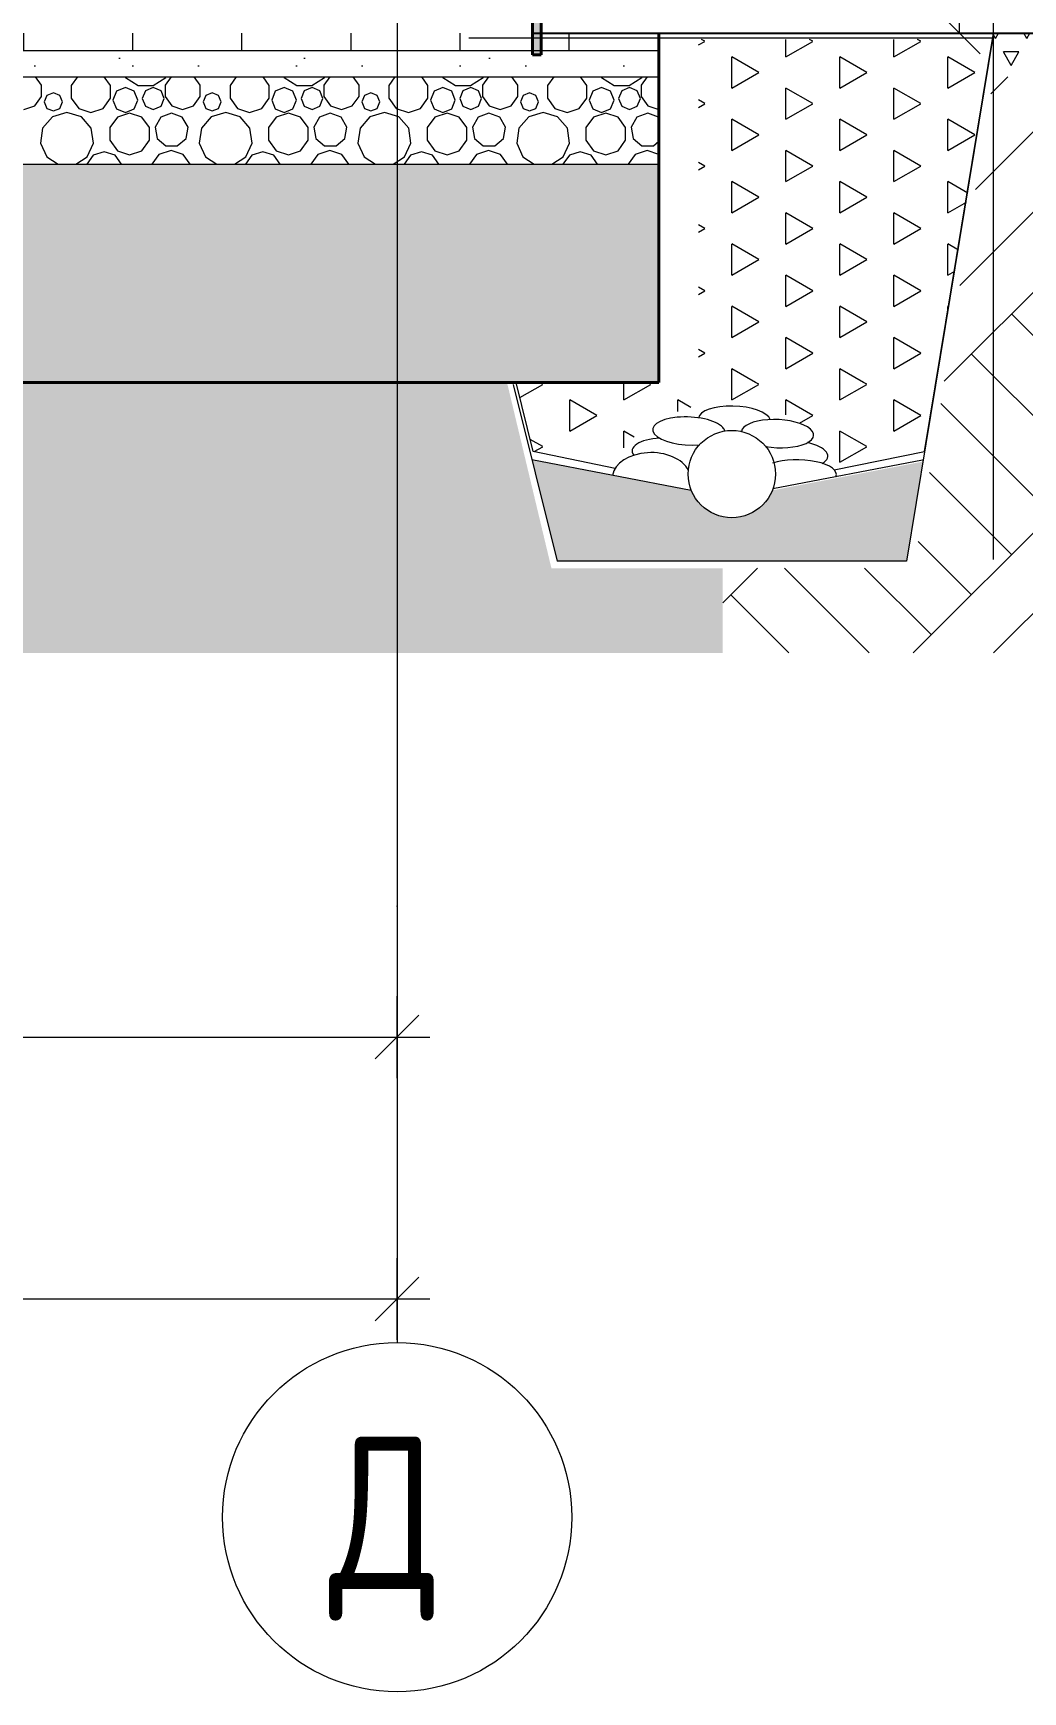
# Model space of a CAD drawing. Header units: millimetres. Extents: x 38742 to 132043, y -3942 to 12834.
# Drawn here: x 71022 to 73289, y -3800 to 0 of the extents above; entities that cross this region are included whole.
import ezdxf
from ezdxf.enums import TextEntityAlignment as Align

# ---------------------------------------------------------------- set-up
doc = ezdxf.new("R2010")
doc.units = ezdxf.units.MM
doc.header["$MEASUREMENT"] = 0
doc.linetypes.add('Double Dashed copy', pattern=[3020, 2500, -200, 120, -200])
doc.linetypes.add('Штрихштриховая', pattern=[10936.110735, 5291.666508, -2116.666555, 1411.111116, -2116.666555])
for name, color, linetype in [('оси', 7, 'Continuous'), ('перекрытие', 7, 'Continuous'), ('размеры внутр', 7, 'Continuous'), ('стены02', 7, 'Continuous')]:
    doc.layers.add(name, color=color, linetype=linetype)
for name, color, linetype, lineweight in [('оси_Ном._пера__96', 7, 'Continuous', 13), ('оси_Ном._пера__97', 7, 'Continuous', 20), ('перекрытие_Ном._пера__94', 252, 'Continuous', 13), ('перекрытие_Ном._пера__97', 7, 'Continuous', 20), ('перекрытие_Ном._пера__99', 7, 'Continuous', 40), ('подп стены Инжзащита_Ном._пера__96', 7, 'Continuous', 13), ('подп стены Инжзащита_Ном._пера__97', 7, 'Continuous', 20), ('размеры внутр_Ном._пера__51', 98, 'Continuous', 50), ('размеры внутр_Ном._пера__96', 7, 'Continuous', 13), ('стены02_Ном._пера__91', 255, 'Continuous', 13), ('стены02_Ном._пера__99', 7, 'Continuous', 40)]:
    doc.layers.add(name, color=color, linetype=linetype, lineweight=lineweight)
doc.styles.add('СГЕНЕРИР_СТИЛЬ_1', font='gost_2_304-81_type.ttf')
doc.dimstyles.new('СГЕНЕРИР_СТИЛЬ__1', dxfattribs={"dimtxt": 270.000005, "dimasz": 95, "dimexe": 0.18, "dimexo": 0, "dimgap": 0.09, "dimtad": 1, "dimtih": 1, "dimtoh": 1, "dimdec": 0, "dimzin": 0, "dimdsep": 46, "dimtxsty": 'СГЕНЕРИР_СТИЛЬ_1', "dimblk": 'ARROWHEAD_6', "dimblk1": 'ARROWHEAD_6', "dimblk2": 'ARROWHEAD_6', "dimcen": 0.09, "dimclrd": 7, "dimclre": 7, "dimclrt": 98, "dimadec": 0, "dimazin": 0, "dimtfac": 1, "dimtdec": 4, "dimtmove": 0, "dimatfit": 3, "dimfxl": 1, "dimtolj": 1, "dimtzin": 0, "dimarcsym": 0})
pattern_1 = [(90, (815641.12, 218544.26), (123.73335, 71.4375), [71.4375, -71.4375]), (30, (815641.12, 218544.26), (-123.733365, 71.437474), [71.4375, -71.4375]), (150, (815702.98, 218579.98), (-1.5e-05, 142.874974), [71.4375, -71.4375])]
pattern_2 = [(45, (0, 0), (-275.7716, 275.7716), []), (45, (-91.9, 91.9), (-551.543, 551.543), []), (45, (-183.85, 183.85), (-551.543, 551.543), []), (135, (-275.77, 275.77), (91.92388, 91.92388), [390, -390])]

# ---------------------------------------------------------------- blocks, each defined once
blk = doc.blocks.new('*X17')
at = {"layer": 'перекрытие_Ном._пера__94', "linetype": 'Continuous'}
for p, q in [((71041, -119), (71027.2, -100)), ((71123.3, -100), (71109, -119.7)), ((71199, -119.7), (71184.7, -100)), ((71232.3, -100), (71232.9, -101.3)), ((71232.9, -101.3), (71261.9, -119.9)), ((71296.4, -119.9), (71325.4, -101.3)), ((71337.6, -100), (71323.8, -119)), ((71325.4, -101.3), (71326, -100)), ((71404.7, -119), (71390.9, -100)), ((71487, -100), (71472.7, -119.7)), ((71562.7, -119.7), (71548.4, -100)), ((71596, -100), (71596.6, -101.3)), ((71596.6, -101.3), (71625.6, -119.9)), ((71660.1, -119.9), (71689.1, -101.3)), ((71701.3, -100), (71687.5, -119)), ((71689.1, -101.3), (71689.7, -100)), ((71768.4, -119), (71754.6, -100)), ((71850.7, -100), (71836.4, -119.7)), ((71926.4, -119.7), (71912.1, -100)), ((71959.7, -100), (71960.3, -101.3)), ((71960.3, -101.3), (71989.3, -119.9)), ((72023.8, -119.9), (72052.8, -101.3)), ((72065, -100), (72051.2, -119)), ((72052.8, -101.3), (72053.4, -100)), ((72132.1, -119), (72118.3, -100)), ((72214.4, -100), (72200.1, -119.7)), ((72290.1, -119.7), (72275.8, -100)), ((72323.4, -100), (72324, -101.3)), ((72324, -101.3), (72353, -119.9)), ((72387.5, -119.9), (72416.5, -101.3)), ((72428.7, -100), (72414.9, -119)), ((72416.5, -101.3), (72417.1, -100)), ((71025.5, -166.6), (71041, -145.3)), ((71041, -145.3), (71041, -119)), ((71053.3, -142.9), (71047.2, -157.6)), ((71067.9, -136.9), (71053.3, -142.9)), ((71082.5, -142.9), (71067.9, -136.9)), ((71088.6, -157.6), (71082.5, -142.9)), ((71109, -119.7), (71109, -148.9)), ((71109, -148.9), (71126.2, -172.6)), ((71181.8, -172.6), (71199, -148.9)), ((71199, -148.9), (71199, -119.7)), ((71212.8, -133.2), (71204.4, -153.4)), ((71233, -124.8), (71212.8, -133.2)), ((71253.2, -133.2), (71233, -124.8)), ((71261.6, -153.4), (71253.2, -133.2)), ((71261.9, -119.9), (71296.4, -119.9)), ((71279.1, -132.1), (71271.8, -149.9)), ((71271.8, -149.9), (71279.1, -167.6)), ((71296.9, -124.8), (71279.1, -132.1)), ((71314.6, -132.1), (71296.9, -124.8)), ((71321.9, -149.9), (71314.6, -132.1)), ((71314.6, -167.6), (71321.9, -149.9)), ((71323.8, -119), (71323.8, -145.3)), ((71323.8, -145.3), (71339.2, -166.6)), ((71389.2, -166.6), (71404.7, -145.3)), ((71404.7, -145.3), (71404.7, -119)), ((71417, -142.9), (71410.9, -157.6)), ((71431.6, -136.9), (71417, -142.9)), ((71446.2, -142.9), (71431.6, -136.9)), ((71452.3, -157.6), (71446.2, -142.9)), ((71472.7, -119.7), (71472.7, -148.9)), ((71472.7, -148.9), (71489.9, -172.6)), ((71545.5, -172.6), (71562.7, -148.9)), ((71562.7, -148.9), (71562.7, -119.7)), ((71576.5, -133.2), (71568.2, -153.4)), ((71596.7, -124.8), (71576.5, -133.2)), ((71617, -133.2), (71596.7, -124.8)), ((71625.3, -153.4), (71617, -133.2)), ((71625.6, -119.9), (71660.1, -119.9)), ((71642.8, -132.1), (71635.5, -149.9)), ((71635.5, -149.9), (71642.8, -167.6)), ((71660.6, -124.8), (71642.8, -132.1)), ((71678.3, -132.1), (71660.6, -124.8)), ((71685.6, -149.9), (71678.3, -132.1)), ((71678.3, -167.6), (71685.6, -149.9)), ((71687.5, -119), (71687.5, -145.3)), ((71687.5, -145.3), (71702.9, -166.6)), ((71753, -166.6), (71768.4, -145.3)), ((71768.4, -145.3), (71768.4, -119)), ((71780.7, -142.9), (71774.6, -157.6)), ((71795.3, -136.9), (71780.7, -142.9)), ((71809.9, -142.9), (71795.3, -136.9)), ((71816, -157.6), (71809.9, -142.9)), ((71836.4, -119.7), (71836.4, -148.9)), ((71836.4, -148.9), (71853.6, -172.6)), ((71909.2, -172.6), (71926.4, -148.9)), ((71926.4, -148.9), (71926.4, -119.7)), ((71940.2, -133.2), (71931.9, -153.4)), ((71960.4, -124.8), (71940.2, -133.2)), ((71980.7, -133.2), (71960.4, -124.8)), ((71989, -153.4), (71980.7, -133.2)), ((71989.3, -119.9), (72023.8, -119.9)), ((72006.5, -132.1), (71999.2, -149.9)), ((71999.2, -149.9), (72006.5, -167.6)), ((72024.3, -124.8), (72006.5, -132.1)), ((72042, -132.1), (72024.3, -124.8)), ((72049.3, -149.9), (72042, -132.1)), ((72042, -167.6), (72049.3, -149.9)), ((72051.2, -119), (72051.2, -145.3)), ((72051.2, -145.3), (72066.6, -166.6)), ((72116.7, -166.6), (72132.1, -145.3)), ((72132.1, -145.3), (72132.1, -119)), ((72144.4, -142.9), (72138.3, -157.6)), ((72159, -136.9), (72144.4, -142.9)), ((72173.6, -142.9), (72159, -136.9)), ((72179.7, -157.6), (72173.6, -142.9)), ((72200.1, -119.7), (72200.1, -148.9)), ((72200.1, -148.9), (72217.3, -172.6)), ((72272.9, -172.6), (72290.1, -148.9)), ((72290.1, -148.9), (72290.1, -119.7)), ((72303.9, -133.2), (72295.6, -153.4)), ((72324.2, -124.8), (72303.9, -133.2)), ((72344.4, -133.2), (72324.2, -124.8)), ((72352.7, -153.4), (72344.4, -133.2)), ((72353, -119.9), (72387.5, -119.9)), ((72370.3, -132.1), (72362.9, -149.9)), ((72362.9, -149.9), (72370.3, -167.6)), ((72388, -124.8), (72370.3, -132.1)), ((72405.7, -132.1), (72388, -124.8)), ((72413.1, -149.9), (72405.7, -132.1)), ((72405.7, -167.6), (72413.1, -149.9)), ((72414.9, -119), (72414.9, -145.3)), ((72414.9, -145.3), (72430.3, -166.6)), ((71000.5, -174.7), (71025.5, -166.6)), ((71047.2, -157.6), (71053.3, -172.2)), ((71053.3, -172.2), (71067.9, -178.2)), ((71099.1, -182), (71066, -191.7)), ((71067.9, -178.2), (71082.5, -172.2)), ((71082.5, -172.2), (71088.6, -157.6)), ((71132.2, -191.7), (71099.1, -182)), ((71126.2, -172.6), (71154, -181.6)), ((71154, -181.6), (71181.8, -172.6)), ((71204.4, -153.4), (71212.8, -173.6)), ((71212.8, -173.6), (71233, -182)), ((71242.7, -183), (71214.7, -192.2)), ((71233, -182), (71253.2, -173.6)), ((71270.7, -192.2), (71242.7, -183)), ((71253.2, -173.6), (71261.6, -153.4)), ((71279.1, -167.6), (71296.9, -174.9)), ((71296.9, -174.9), (71314.6, -167.6)), ((71338.7, -183.6), (71314.1, -192.6)), ((71363.4, -192.6), (71338.7, -183.6)), ((71339.2, -166.6), (71364.2, -174.7)), ((71364.2, -174.7), (71389.2, -166.6)), ((71410.9, -157.6), (71417, -172.2)), ((71417, -172.2), (71431.6, -178.2)), ((71462.8, -182), (71429.7, -191.7)), ((71431.6, -178.2), (71446.2, -172.2)), ((71446.2, -172.2), (71452.3, -157.6)), ((71495.9, -191.7), (71462.8, -182)), ((71489.9, -172.6), (71517.7, -181.6)), ((71517.7, -181.6), (71545.5, -172.6)), ((71568.2, -153.4), (71576.5, -173.6)), ((71576.5, -173.6), (71596.7, -182)), ((71606.4, -183), (71578.4, -192.2)), ((71596.7, -182), (71617, -173.6)), ((71634.4, -192.2), (71606.4, -183)), ((71617, -173.6), (71625.3, -153.4)), ((71642.8, -167.6), (71660.6, -174.9)), ((71660.6, -174.9), (71678.3, -167.6)), ((71702.4, -183.6), (71677.8, -192.6)), ((71727.1, -192.6), (71702.4, -183.6)), ((71702.9, -166.6), (71727.9, -174.7)), ((71727.9, -174.7), (71753, -166.6)), ((71774.6, -157.6), (71780.7, -172.2)), ((71780.7, -172.2), (71795.3, -178.2)), ((71826.5, -182), (71793.5, -191.7)), ((71795.3, -178.2), (71809.9, -172.2)), ((71809.9, -172.2), (71816, -157.6)), ((71859.6, -191.7), (71826.5, -182)), ((71853.6, -172.6), (71881.4, -181.6)), ((71881.4, -181.6), (71909.2, -172.6)), ((71931.9, -153.4), (71940.2, -173.6)), ((71940.2, -173.6), (71960.4, -182)), ((71970.1, -183), (71942.1, -192.2)), ((71960.4, -182), (71980.7, -173.6)), ((71998.2, -192.2), (71970.1, -183)), ((71980.7, -173.6), (71989, -153.4)), ((72006.5, -167.6), (72024.3, -174.9)), ((72024.3, -174.9), (72042, -167.6)), ((72066.1, -183.6), (72041.5, -192.6)), ((72090.8, -192.6), (72066.1, -183.6)), ((72066.6, -166.6), (72091.6, -174.7)), ((72091.6, -174.7), (72116.7, -166.6)), ((72138.3, -157.6), (72144.4, -172.2)), ((72144.4, -172.2), (72159, -178.2)), ((72190.3, -182), (72157.2, -191.7)), ((72159, -178.2), (72173.6, -172.2)), ((72173.6, -172.2), (72179.7, -157.6)), ((72223.3, -191.7), (72190.3, -182)), ((72217.3, -172.6), (72245.1, -181.6)), ((72245.1, -181.6), (72272.9, -172.6)), ((72295.6, -153.4), (72303.9, -173.6)), ((72303.9, -173.6), (72324.2, -182)), ((72333.8, -183), (72305.8, -192.2)), ((72324.2, -182), (72344.4, -173.6)), ((72361.9, -192.2), (72333.8, -183)), ((72344.4, -173.6), (72352.7, -153.4)), ((72370.3, -167.6), (72388, -174.9)), ((72388, -174.9), (72405.7, -167.6)), ((72429.9, -183.6), (72405.2, -192.6)), ((72454.5, -192.6), (72429.9, -183.6)), ((72430.3, -166.6), (72455.4, -174.7)), ((72455.4, -174.7), (72455.7, -174.6)), ((71043.4, -217.8), (71038.5, -251.9)), ((71066, -191.7), (71043.4, -217.8)), ((71154.8, -217.8), (71132.2, -191.7)), ((71159.7, -251.9), (71154.8, -217.8)), ((71214.7, -192.2), (71197.3, -216)), ((71197.3, -216), (71197.3, -245.5)), ((71288.1, -216), (71270.7, -192.2)), ((71288.1, -245.5), (71288.1, -216)), ((71314.1, -192.6), (71301, -215.3)), ((71301, -215.3), (71305.5, -241.1)), ((71376.5, -215.3), (71363.4, -192.6)), ((71371.9, -241.1), (71376.5, -215.3)), ((71407.2, -217.8), (71402.2, -251.9)), ((71429.7, -191.7), (71407.2, -217.8)), ((71518.5, -217.8), (71495.9, -191.7)), ((71523.4, -251.9), (71518.5, -217.8)), ((71578.4, -192.2), (71561, -216)), ((71561, -216), (71561, -245.5)), ((71651.8, -216), (71634.4, -192.2)), ((71651.8, -245.5), (71651.8, -216)), ((71677.8, -192.6), (71664.7, -215.3)), ((71664.7, -215.3), (71669.2, -241.1)), ((71740.2, -215.3), (71727.1, -192.6)), ((71735.7, -241.1), (71740.2, -215.3)), ((71770.9, -217.8), (71766, -251.9)), ((71793.5, -191.7), (71770.9, -217.8)), ((71882.2, -217.8), (71859.6, -191.7)), ((71887.1, -251.9), (71882.2, -217.8)), ((71942.1, -192.2), (71924.7, -216)), ((71924.7, -216), (71924.7, -245.5)), ((72015.5, -216), (71998.2, -192.2)), ((72015.5, -245.5), (72015.5, -216)), ((72041.5, -192.6), (72028.4, -215.3)), ((72028.4, -215.3), (72032.9, -241.1)), ((72103.9, -215.3), (72090.8, -192.6)), ((72099.4, -241.1), (72103.9, -215.3)), ((72134.6, -217.8), (72129.7, -251.9)), ((72157.2, -191.7), (72134.6, -217.8)), ((72245.9, -217.8), (72223.3, -191.7)), ((72250.8, -251.9), (72245.9, -217.8)), ((72305.8, -192.2), (72288.4, -216)), ((72288.4, -216), (72288.4, -245.5)), ((72379.2, -216), (72361.9, -192.2)), ((72379.2, -245.5), (72379.2, -216)), ((72405.2, -192.6), (72392.1, -215.3)), ((72392.1, -215.3), (72396.6, -241.1)), ((72455.7, -194.5), (72454.5, -192.6)), ((71038.5, -251.9), (71052.9, -283.3)), ((71145.4, -283.3), (71159.7, -251.9)), ((71197.3, -245.5), (71214.7, -269.3)), ((71270.7, -269.3), (71288.1, -245.5)), ((71305.5, -241.1), (71325.6, -258)), ((71325.6, -258), (71351.8, -258)), ((71351.8, -258), (71371.9, -241.1)), ((71402.2, -251.9), (71416.6, -283.3)), ((71509.1, -283.3), (71523.4, -251.9)), ((71561, -245.5), (71578.4, -269.3)), ((71634.4, -269.3), (71651.8, -245.5)), ((71669.2, -241.1), (71689.3, -258)), ((71689.3, -258), (71715.6, -258)), ((71715.6, -258), (71735.7, -241.1)), ((71766, -251.9), (71780.3, -283.3)), ((71872.8, -283.3), (71887.1, -251.9)), ((71924.7, -245.5), (71942.1, -269.3)), ((71998.2, -269.3), (72015.5, -245.5)), ((72032.9, -241.1), (72053, -258)), ((72053, -258), (72079.3, -258)), ((72079.3, -258), (72099.4, -241.1)), ((72129.7, -251.9), (72144, -283.3)), ((72236.5, -283.3), (72250.8, -251.9)), ((72288.4, -245.5), (72305.8, -269.3)), ((72361.9, -269.3), (72379.2, -245.5)), ((72396.6, -241.1), (72416.7, -258)), ((72416.7, -258), (72443, -258)), ((72443, -258), (72455.7, -247.3)), ((71052.9, -283.3), (71078.9, -300)), ((71119.4, -300), (71145.4, -283.3)), ((71159.2, -279.7), (71144.5, -300)), ((71184.2, -271.6), (71159.2, -279.7)), ((71209.2, -279.7), (71184.2, -271.6)), ((71224, -300), (71209.2, -279.7)), ((71214.7, -269.3), (71242.7, -278.5)), ((71242.7, -278.5), (71270.7, -269.3)), ((71309.9, -278), (71293.9, -300)), ((71337.7, -269), (71309.9, -278)), ((71365.5, -278), (71337.7, -269)), ((71381.5, -300), (71365.5, -278)), ((71416.6, -283.3), (71442.6, -300)), ((71483.1, -300), (71509.1, -283.3)), ((71522.9, -279.7), (71508.2, -300)), ((71547.9, -271.6), (71522.9, -279.7)), ((71573, -279.7), (71547.9, -271.6)), ((71587.7, -300), (71573, -279.7)), ((71578.4, -269.3), (71606.4, -278.5)), ((71606.4, -278.5), (71634.4, -269.3)), ((71673.6, -278), (71657.6, -300)), ((71701.4, -269), (71673.6, -278)), ((71729.2, -278), (71701.4, -269)), ((71745.2, -300), (71729.2, -278)), ((71780.3, -283.3), (71806.3, -300)), ((71846.8, -300), (71872.8, -283.3)), ((71886.6, -279.7), (71871.9, -300)), ((71911.6, -271.6), (71886.6, -279.7)), ((71936.7, -279.7), (71911.6, -271.6)), ((71951.4, -300), (71936.7, -279.7)), ((71942.1, -269.3), (71970.1, -278.5)), ((71970.1, -278.5), (71998.2, -269.3)), ((72037.3, -278), (72021.4, -300)), ((72065.1, -269), (72037.3, -278)), ((72092.9, -278), (72065.1, -269)), ((72108.9, -300), (72092.9, -278)), ((72144, -283.3), (72170, -300)), ((72210.5, -300), (72236.5, -283.3)), ((72250.3, -279.7), (72235.6, -300)), ((72275.4, -271.6), (72250.3, -279.7)), ((72300.4, -279.7), (72275.4, -271.6)), ((72315.1, -300), (72300.4, -279.7)), ((72305.8, -269.3), (72333.8, -278.5)), ((72333.8, -278.5), (72361.9, -269.3)), ((72401, -278), (72385.1, -300)), ((72428.8, -269), (72401, -278)), ((72455.7, -277.7), (72428.8, -269))]:
    blk.add_line(p, q, dxfattribs=at)
blk = doc.blocks.new('Элемент разреза_17_1')
at = {"layer": 'перекрытие_Ном._пера__94', "linetype": 'Continuous'}
h = blk.add_hatch(dxfattribs=at)
h.set_pattern_fill('СЕТКА_25X25_0001', color=256, style=0, pattern_type=2)
h.set_pattern_definition([(0, (0, 0), (0, 250), []), (90, (0, 0), (-250, 0), [])])
h.paths.add_polyline_path([(72455.7, -40), (72455.7, 0), (62855.7, 0), (62855.7, -40)])
h = blk.add_hatch(dxfattribs=at)
h.set_pattern_fill('БЕТОН_ЛЕГКИЙ_0001', color=256, style=0, pattern_type=2)
h.set_pattern_definition([(0, (0, 0), (0, 779.423), [48.75, -401.25]), (0, (225, 389.7), (0, 779.423), [48.75, -401.25]), (60, (0, 0), (-675, 389.7114), [48.75, -401.25]), (60, (450, 0), (-675, 389.7114), [48.75, -401.25]), (120, (48.75, 0), (675, 389.7114), [48.75, -401.25]), (120, (498.75, 0), (675, 389.7114), [48.75, -401.25]), (0, (0, 75), (0, 150), [0, -150, 0, -225]), (45, (75, 75), (-106.06602, 106.06602), [0, -112.5, 0, -187.5])])
h.paths.add_polyline_path([(72455.7, -100), (72455.7, -40), (62855.7, -40), (62855.7, -100)])
blk.add_hatch(color=256, dxfattribs=at).paths.add_polyline_path([(62855.7, -800), (72455.7, -800), (72455.7, -300), (62855.7, -300)])
at = {"layer": 'перекрытие_Ном._пера__97', "linetype": 'Continuous'}
for p, q in [((62855.7, -40), (72455.7, -40)), ((62855.7, -40), (72455.7, -40)), ((62855.7, -100), (72455.7, -100)), ((62855.7, -100), (72455.7, -100)), ((62855.7, -300), (72455.7, -300)), ((62855.7, -300), (72455.7, -300))]:
    blk.add_line(p, q, dxfattribs=at)
at = {"layer": 'перекрытие_Ном._пера__99', "linetype": 'Continuous'}
for p, q in [((72455.7, -40), (72455.7, 0)), ((72455.7, -100), (72455.7, -40)), ((72455.7, -300), (72455.7, -100)), ((72455.7, -800), (72455.7, -300)), ((62855.7, -800), (72455.7, -800))]:
    blk.add_line(p, q, dxfattribs=at)
at = {"layer": 'перекрытие'}
blk.add_blockref('*X17', (0, 0), dxfattribs=at)
blk = doc.blocks.new('Элемент разреза_28_1')
at = {"layer": 'стены02_Ном._пера__91', "linetype": 'Continuous'}
blk.add_hatch(color=256, dxfattribs=at).paths.add_polyline_path([(72165.7, 550), (72165.7, -50), (72185.7, -50), (72185.7, 550)])
at = {"layer": 'стены02_Ном._пера__99', "linetype": 'Continuous'}
for p, q in [((72165.7, -50), (72165.7, 550)), ((72165.7, 550), (72185.7, 550)), ((72185.7, -50), (72185.7, 550)), ((72165.7, -50), (72185.7, -50))]:
    blk.add_line(p, q, dxfattribs=at)
blk = doc.blocks.new('Стандартный маркер сетки[3]_1', base_point=(71855.7, 1314.5))
at = {"layer": 'оси_Ном._пера__96', "linetype": 'Штрихштриховая'}
for p, q in [((71855.7, 314.5), (71855.7, -2000)), ((71855.7, -2000), (71855.7, -3000))]:
    blk.add_line(p, q, dxfattribs=at)
blk.add_point((71855.7, -2000), dxfattribs=at)
blk.add_point((71855.7, -2000), dxfattribs=at)
at = {"layer": 'оси_Ном._пера__97', "linetype": 'Continuous'}
blk.add_circle((71855.7, -3400), 400, dxfattribs=at)
at = {"layer": 'оси_Ном._пера__96', "style": 'СГЕНЕРИР_СТИЛЬ_1'}
blk.add_attdef('AC_MarkerText_1', text='', height=350, rotation=360, dxfattribs=at).set_placement((71699.5, -3669.7), align=Align.BOTTOM_LEFT)
blk = doc.blocks.new('*D78')
at = {"layer": 'размеры внутр_Ном._пера__96', "linetype": 'Continuous', "transparency": 16777216}
for p, q in [((63455.7, -2993.8), (63455.7, -2806.2)), ((71855.7, -2993.8), (71855.7, -2806.2)), ((63505.7, -2850), (63405.7, -2950)), ((71805.7, -2950), (71905.7, -2850)), ((63380.7, -2900), (63455.7, -2900)), ((63455.7, -2900), (71855.7, -2900)), ((71855.7, -2900), (71930.7, -2900))]:
    blk.add_line(p, q, dxfattribs=at)
at = {"layer": 'размеры внутр_Ном._пера__51', "transparency": 16777216, "insert": (67172.6, -2846), "char_height": 270, "attachment_point": 7, "style": 'СГЕНЕРИР_СТИЛЬ_1'}
blk.add_mtext('{8\xa0400}', dxfattribs=at)
blk = doc.blocks.new('ARROWHEAD_6')
at = {"color": 0, "linetype": 'Continuous', "lineweight": 0}
for p, q in [((-0.5, -0.5), (0.5, 0.5)), ((0, 0), (-1, 0))]:
    blk.add_line(p, q, dxfattribs=at)
blk = doc.blocks.new('*D81')
at = {"layer": 'размеры внутр_Ном._пера__96', "linetype": 'Continuous', "transparency": 16777216}
for p, q in [((65455.7, -2393.8), (65455.7, -2206.2)), ((71855.7, -2393.8), (71855.7, -2206.2)), ((65505.7, -2250), (65405.7, -2350)), ((71805.7, -2350), (71905.7, -2250)), ((65455.7, -2300), (71855.7, -2300)), ((71855.7, -2300), (71930.7, -2300))]:
    blk.add_line(p, q, dxfattribs=at)
at = {"layer": 'размеры внутр_Ном._пера__51', "transparency": 16777216, "insert": (68185.7, -2246), "char_height": 270, "attachment_point": 7, "style": 'СГЕНЕРИР_СТИЛЬ_1'}
blk.add_mtext('{6\xa0400}', dxfattribs=at)
blk = doc.blocks.new('*D193')
at = {"layer": 'Defpoints', "color": 0, "linetype": 'Continuous', "transparency": 16777216}
for p in [(73925.7, 8152.3), (72455.7, 0), (80508.1, 0)]:
    blk.add_point(p, dxfattribs=at)
at = {"layer": 'размеры внутр', "color": 7, "linetype": 'Continuous', "lineweight": -2, "transparency": 16777216}
for p, q in [((73925.7, 8152.3), (80508.3, 8152.3)), ((80508.1, 8057.3), (80508.1, 4211.2)), ((80508.1, 95), (80508.1, 3941)), ((72455.7, 0), (80508.3, 0))]:
    blk.add_line(p, q, dxfattribs=at)
at = {"layer": 'размеры внутр', "color": 7, "linetype": 'Continuous', "lineweight": -2, "transparency": 16777216, "xscale": 95, "yscale": 95, "zscale": 95}
for p, rotation in [((80508.1, 8152.3), 90), ((80508.1, 0), 270)]:
    blk.add_blockref('ARROWHEAD_6', p, dxfattribs=dict(at, rotation=rotation))
at = {"layer": 'размеры внутр', "color": 98, "linetype": 'Continuous', "transparency": 16777216, "insert": (80508.1, 4076.1), "char_height": 270, "attachment_point": 5, "style": 'СГЕНЕРИР_СТИЛЬ_1'}
blk.add_mtext('\\A1;8152', dxfattribs=at)
blk = doc.blocks.new('*D196')
at = {"layer": 'Defpoints', "color": 0, "linetype": 'Continuous', "transparency": 16777216}
for p in [(72115.7, 9800), (72165.7, 0), (73144.3, 0)]:
    blk.add_point(p, dxfattribs=at)
at = {"layer": 'размеры внутр', "color": 7, "linetype": 'Continuous', "lineweight": -2, "transparency": 16777216}
for p, q in [((72115.7, 9800), (73144.4, 9800)), ((73144.3, 9705), (73144.3, 5035.1)), ((73144.3, 95), (73144.3, 4764.9)), ((72165.7, 0), (73144.4, 0))]:
    blk.add_line(p, q, dxfattribs=at)
at = {"layer": 'размеры внутр', "color": 7, "linetype": 'Continuous', "lineweight": -2, "transparency": 16777216, "xscale": 95, "yscale": 95, "zscale": 95}
for p, rotation in [((73144.3, 9800), 90), ((73144.3, 0), 270)]:
    blk.add_blockref('ARROWHEAD_6', p, dxfattribs=dict(at, rotation=rotation))
at = {"layer": 'размеры внутр', "color": 98, "linetype": 'Continuous', "transparency": 16777216, "insert": (73144.3, 4900), "char_height": 270, "attachment_point": 5, "style": 'СГЕНЕРИР_СТИЛЬ_1'}
blk.add_mtext('\\A1;9800', dxfattribs=at)

msp = doc.modelspace()

# ---------------------------------------------------------------- hatches: boundary and pattern name
at = {"layer": 'подп стены Инжзащита_Ном._пера__97', "linetype": 'Continuous'}
h = msp.add_hatch(dxfattribs=at)
h.set_pattern_fill('ГРУНТ_0001', color=256, style=0, pattern_type=2)
h.set_pattern_definition(pattern_2)
h.paths.add_polyline_path([(74740.4, 5000), (75040.4, 5000), (75261.9, 7106.8), (81151.6, 7106.8), (81151.6, 6580.1), (75879.5, 6580.1), (75639.8, 4659.9), (75395.4, 4659.9), (75099.5, 2300), (74609.5, 2300), (74322.6, -36.7), (74322.6, -53.3), (74286.8, -256.4), (74199.9, -700), (73668.5, -700), (73488.5, -1419.9), (72601.8, -1419.9), (72601.8, -1225.7), (73040.1, -1225.7), (73222.6, -100), (73722.6, -100), (73722.6, 0), (73858.1, -16.6), (74228.5, 3000), (74530.2, 3000)])
h = msp.add_hatch(dxfattribs=at)
h.set_pattern_fill('TRIANG_0001', color=256, style=0, pattern_type=2)
h.set_pattern_definition(pattern_1)
h.paths.add_polyline_path([(73222.6, -14.4), (73090.9, -800), (72546, -800), (72546, -14.4)])
h = msp.add_hatch(dxfattribs=at)
h.set_pattern_fill('TRIANG_0001', color=256, style=0, pattern_type=2)
h.set_pattern_definition([(120, (815641.12, 217944.257), (35.718737, 61.8666824), [35.71875, -35.71875]), (60, (815641.12, 217944.257), (71.437487, 7.4e-06), [35.71875, -35.71875]), (180, (815658.977, 217975.19), (-35.71875, 61.866675), [35.71875, -35.71875])])
h.paths.add_polyline_path([(73722.6, 0), (73722.6, -100), (73222.6, -100), (73222.6, 0)])
h = msp.add_hatch(dxfattribs=at)
h.set_pattern_fill('ГРУНТ_0001', color=256, style=0, pattern_type=2)
h.set_pattern_definition(pattern_2)
h.paths.add_polyline_path([(39484.7, -825.3), (39282.3, -1634.9), (38741.8, -1322.8), (39035.1, -150), (62855.7, -150), (62855.7, -800), (72107.4, -800), (72209.2, -1225.7), (72601.8, -1225.7), (72601.8, -1419.9), (62013.8, -1419.9), (62013.8, -825.3)])
h = msp.add_hatch(dxfattribs=at)
h.set_pattern_fill('TRIANG_0001', color=256, style=0, pattern_type=2)
h.set_pattern_definition(pattern_1)
h.paths.add_polyline_path([(72128.4, -800), (72622.6, -800), (72622.6, -843.9), (72564.8, -846.9), (72477, -873.4), (72428.9, -895), (72370.7, -954), (72357.2, -994.5), (72356.8, -995), (72356.5, -995.6), (72356.1, -996.1), (72355.7, -996.7), (72355.4, -997.2), (72355.3, -997.4), (72167.2, -958.1)])
h = msp.add_hatch(dxfattribs=at)
h.set_pattern_fill('TRIANG_0001', color=256, style=0, pattern_type=2)
h.set_pattern_definition(pattern_1)
h.paths.add_polyline_path([(72546, -800), (73090.9, -800), (73064.4, -958.1), (72872.7, -996.9), (72806.4, -911), (72805.9, -910.4), (72805.4, -909.8), (72804.9, -909.2), (72804.3, -908.6), (72803.7, -908), (72803.1, -907.4), (72802.5, -906.8), (72801.8, -906.2), (72801.1, -905.7), (72800.4, -905.1), (72799.6, -904.5), (72798.8, -904), (72798, -903.4), (72797.2, -902.8), (72796.3, -902.3), (72795.4, -901.8), (72794.5, -901.2), (72793.6, -900.7), (72792.6, -900.2), (72791.7, -899.7), (72790.7, -899.1), (72789.6, -898.6), (72788.6, -898.1), (72787.5, -897.6), (72786.4, -897.2), (72785.3, -896.7), (72784.2, -896.2), (72783, -895.8), (72781.9, -895.3), (72780.7, -894.9), (72779.5, -894.4), (72778.2, -894), (72716.7, -856.9), (72657.2, -842.1), (72546, -847.9)])
for points in [[(72222.6, -1210), (72164.5, -977.7), (72529.8, -1047.5, 0.305727), (72622.6, -1110.1), (72622.6, -1210)], [(73022.6, -1210), (72622.6, -1210), (72622.6, -1110.1, 0.305727), (72715.3, -1047.5), (73060.3, -981.6)]]:
    msp.add_hatch(color=256, dxfattribs=at).paths.add_polyline_path(points)
h = msp.add_hatch(dxfattribs=at)
h.set_pattern_fill('TRIANG_0001', color=256, style=0, pattern_type=2)
h.set_pattern_definition(pattern_1)
h.paths.add_polyline_path([(72355.3, -997.4), (72355.3, -997.4), (72355, -997.8), (72354.7, -998.4), (72354.4, -998.9), (72354.1, -999.5), (72353.8, -1000.1), (72353.5, -1000.6), (72353.2, -1001.2), (72352.9, -1001.8), (72352.6, -1002.4), (72352.4, -1003), (72352.1, -1003.5), (72351.9, -1004.1), (72351.6, -1004.7), (72351.4, -1005.3), (72351.2, -1005.9), (72351, -1006.5), (72350.8, -1007.1), (72350.6, -1007.7), (72350.4, -1008.2), (72350.2, -1008.8), (72350.1, -1009.4), (72349.9, -1010), (72349.8, -1010.6), (72349.6, -1011.2), (72349.5, -1011.8), (72349.4, -1012.4), (72349.3, -1013)])

# ---------------------------------------------------------------- linework, layer by layer
at = {"layer": 'подп стены Инжзащита_Ном._пера__96', "linetype": 'Double Dashed copy'}
msp.add_line((73222.6, -1205.8), (73222.6, 789.5), dxfattribs=at)
at = {"layer": 'подп стены Инжзащита_Ном._пера__97', "linetype": 'Continuous'}
for p, q in [((73222.6, -11.3), (72020.1, -11.3)), ((73222.6, 0), (73022.6, -1210)), ((73064.4, -958.1), (73222.6, 0)), ((72121.3, -805), (72222.6, -1210)), ((72167.2, -958.1), (72128.4, -800)), ((72529.8, -1047.5), (72164.5, -977.7)), ((72355.3, -997.4), (72167.2, -958.1)), ((72716.9, -1043.4), (73059.6, -977.8)), ((72856.8, -1000.1), (73064.4, -958.1)), ((73022.6, -1210), (72222.6, -1210))]:
    msp.add_line(p, q, dxfattribs=at)
msp.add_circle((72622.6, -1010.1), 100, dxfattribs=at)
for centre, major_axis, ratio, start_param, end_param in [((72628.7, -886.6), (82.8, -3.8), 0.38892, 0.158292, 3.105835), ((72524.2, -911.5), (82.8, -3.8), 0.38892, 0.370904, 5.022755), ((72524.2, -911.5), (82.8, -3.8), 0.38892, 0.120067, 0.370904), ((72727.3, -917.5), (82.8, -3.8), 0.38892, 4.394692, 9.38902), ((72476.9, -960.1), (82.8, -3.8), 0.38892, 1.824061, 3.472159), ((72476.9, -960.1), (82.8, -3.8), 0.38892, 0.592475, 0.652295), ((72759.7, -965.7), (82.8, -3.8), 0.38892, 5.740655, 7.417164), ((72438, -1019.3), (89.2, 0), 0.655103, 0.308047, 3.034528), ((72776.1, -1009.4), (86.2, -2.4), 0.373128, 6.136251, 8.640536), ((72776.1, -1009.4), (86.2, -2.4), 0.373128, 6.136251, 8.640536)]:
    msp.add_ellipse(centre, major_axis=major_axis, ratio=ratio, start_param=start_param, end_param=end_param, dxfattribs=at)

# ---------------------------------------------------------------- block references
at = {"layer": 'оси', "color": 251, "linetype": 'Continuous', "lineweight": 13}
ref = msp.add_blockref('Стандартный маркер сетки[3]_1', (71855.7, 1314.5), dxfattribs=at)
ref.add_attrib('AC_MarkerText_1', 'Д', dxfattribs={"layer": 'оси_Ном._пера__96', "color": 7, "linetype": 'Continuous', "lineweight": 13, "height": 350, "rotation": 360, "style": 'СГЕНЕРИР_СТИЛЬ_1'}).set_placement((71699.5, -3669.7), align=Align.BOTTOM_LEFT)
at = {"layer": 'перекрытие'}
msp.add_blockref('Элемент разреза_17_1', (0, 0), dxfattribs=at)
at = {"layer": 'стены02'}
msp.add_blockref('Элемент разреза_28_1', (0, 0), dxfattribs=at)

# ---------------------------------------------------------------- dimensions: what is measured, and where the dimension line sits
at = {"layer": 'размеры внутр', "linetype": 'Continuous'}
for base, p1, p2, picture, middle in [((73144.3, 0), (72115.7, 9800), (72165.7, 0), '*D196', (73144.3, 4900)), ((80508.1, 0), (73925.7, 8152.3), (72455.7, 0), '*D193', (80508.1, 4076.1))]:
    dim = msp.add_linear_dim(base=base, p1=p1, p2=p2, angle=90, dimstyle='СГЕНЕРИР_СТИЛЬ__1', dxfattribs=at)
    dim.commit()
    dim.dimension.update_dxf_attribs({"geometry": picture, "text_midpoint": middle})
for base, p1, p2, picture, middle in [((71855.7, -2300), (65455.7, -2300), (71855.7, -2300), '*D81', (68647.3, -2111)), ((71855.7, -2900), (63455.7, -2900), (71855.7, -2900), '*D78', (67634.2, -2711))]:
    dim = msp.add_linear_dim(base=base, p1=p1, p2=p2, dimstyle='СГЕНЕРИР_СТИЛЬ__1', dxfattribs=at)
    dim.commit()
    dim.dimension.update_dxf_attribs({"geometry": picture, "text_midpoint": middle, "dimtype": 160})

doc.saveas('drawing.dxf')
